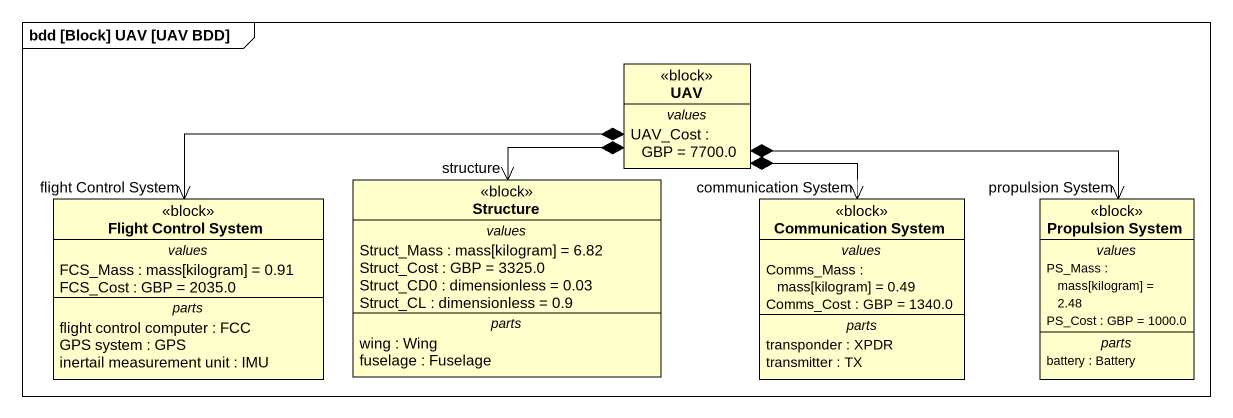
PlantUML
@startuml
mainframe bdd [Block] UAV [UAV BDD]
hide circle
hide empty members
class UAV <<block>> {
  -- values --
  UAV_Cost : GBP = 7700.0
}
class "Flight Control System" as Flight_Control_System <<block>> {
  -- values --
  FCS_Mass : mass[kilogram] = 0.91
  FCS_Cost : GBP = 2035.0
  -- parts --
  flight control computer : FCC
  GPS system : GPS
  inertail measurement unit : IMU
}
class Structure <<block>> {
  -- values --
  Struct_Mass : mass[kilogram] = 6.82
  Struct_Cost : GBP = 3325.0
  Struct_CD0 : dimensionless = 0.03
  Struct_CL : dimensionless = 0.9
  -- parts --
  wing : Wing
  fuselage : Fuselage
}
class "Communication System" as Communication_System <<block>> {
  -- values --
  Comms_Mass : mass[kilogram] = 0.49
  Comms_Cost : GBP = 1340.0
  -- parts --
  transponder : XPDR
  transmitter : TX
}
class "Propulsion System" as Propulsion_System <<block>> {
  -- values --
  PS_Mass : mass[kilogram] = 2.48
  PS_Cost : GBP = 1000.0
  -- parts --
  battery : Battery
}
UAV *-left-> "flight Control System" Flight_Control_System
UAV *--> "structure" Structure
UAV *--> "communication System" Communication_System
UAV *-right-> "propulsion System" Propulsion_System
@enduml
